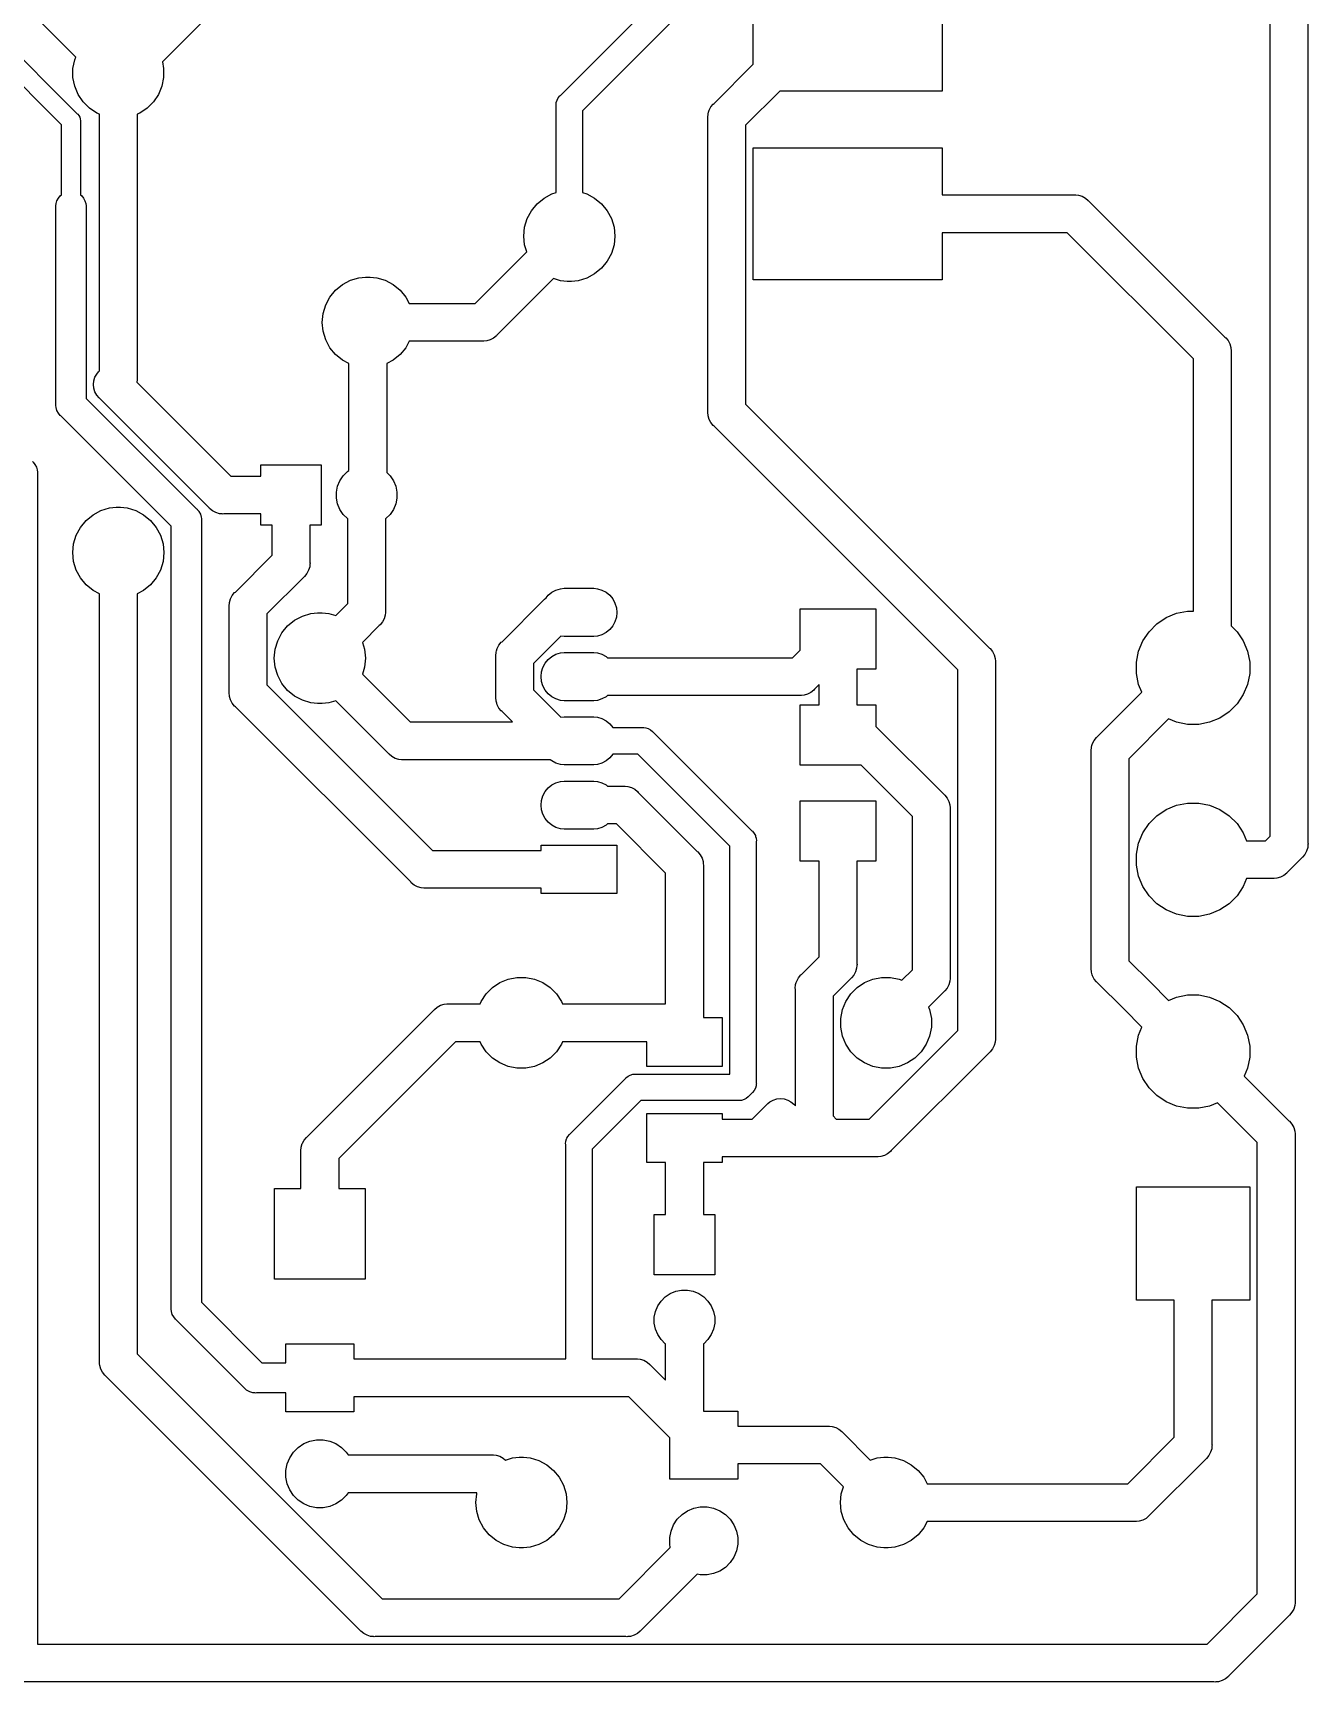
# Model space of a CAD drawing. Extents: x 86.3 to 169.3, y -137.1 to -48.6.
# Drawn here: x 134.65 to 168.4, y -137.08 to -93.43 of the extents above; entities that cross this region are included whole.
import ezdxf

# ---------------------------------------------------------------- set-up
doc = ezdxf.new("R2010")
doc.units = 0
doc.header["$MEASUREMENT"] = 0
doc.layers.add('BLACK', color=7, linetype='CONTINUOUS')

msp = doc.modelspace()

# ---------------------------------------------------------------- linework, layer by layer
at = {"layer": 'BLACK', "linetype": 'CONTINUOUS'}
for p, q in [((143.846, -88.4229), (138.072, -94.1974)), ((168.394, -89.2314), (168.394, -114.873)), ((167.394, -114.69), (167.394, -89.8596)), ((148.609, -95.0843), (153.04, -90.6527)), ((131.842, -91.5923), (135.82, -95.5704)), ((153.445, -91.238), (149.194, -95.489)), ((153.71, -94.2609), (153.71, -91.468)), ((158.71, -91.468), (158.71, -94.968)), ((135.402, -95.8594), (131.424, -91.8814)), ((135.37, -93.6589), (134.67, -92.9589)), ((135.78, -94.0696), (135.37, -93.6589)), ((135.37, -93.6589), (135.37, -93.6589)), ((135.706, -94.3698), (135.752, -94.138)), ((135.752, -94.138), (135.78, -94.0696)), ((138.072, -94.1974), (138.106, -94.3698)), ((152.674, -95.2971), (153.71, -94.2609)), ((135.706, -94.6062), (135.706, -94.3698)), ((135.752, -94.838), (135.706, -94.6062)), ((138.106, -94.6062), (138.06, -94.838)), ((138.106, -94.3698), (138.106, -94.6062)), ((135.843, -95.0564), (135.752, -94.838)), ((135.974, -95.253), (135.843, -95.0564)), ((137.969, -95.0564), (137.838, -95.253)), ((138.06, -94.838), (137.969, -95.0564)), ((148.519, -95.2094), (148.552, -95.1486)), ((148.552, -95.1486), (148.595, -95.0953)), ((148.595, -95.0953), (148.609, -95.0843)), ((154.417, -94.968), (153.51, -95.8751)), ((158.71, -94.968), (154.417, -94.968)), ((135.82, -95.5704), (135.83, -95.5783)), ((135.83, -95.5783), (135.861, -95.6163)), ((136.141, -95.4201), (135.974, -95.253)), ((136.338, -95.5514), (136.141, -95.4201)), ((136.406, -95.5798), (136.338, -95.5514)), ((136.406, -102.375), (136.406, -95.5798)), ((137.474, -95.5514), (137.406, -95.5798)), ((137.406, -95.5798), (137.406, -102.559)), ((137.671, -95.4201), (137.474, -95.5514)), ((137.838, -95.253), (137.671, -95.4201)), ((148.492, -95.344), (148.499, -95.2754)), ((148.494, -95.3612), (148.492, -95.344)), ((148.494, -97.0917), (148.494, -95.3612)), ((148.499, -95.2742), (148.519, -95.2094)), ((148.499, -95.2754), (148.499, -95.2742)), ((149.194, -95.489), (149.194, -97.6582)), ((152.508, -95.668), (152.517, -95.57)), ((152.517, -95.57), (152.53, -95.5284)), ((152.53, -95.5284), (152.546, -95.4757)), ((152.546, -95.4757), (152.592, -95.3889)), ((152.592, -95.3889), (152.655, -95.3127)), ((152.655, -95.3127), (152.674, -95.2971)), ((135.402, -97.7157), (135.402, -95.8594)), ((135.861, -95.6163), (135.884, -95.6598)), ((135.884, -95.6598), (135.898, -95.7069)), ((135.898, -95.7069), (135.903, -95.7559)), ((135.903, -95.7559), (135.902, -95.7682)), ((135.902, -95.7682), (135.902, -97.7157)), ((152.51, -95.6926), (152.508, -95.668)), ((152.51, -103.443), (152.51, -95.6926)), ((153.51, -95.8751), (153.51, -103.261)), ((153.71, -99.968), (153.71, -96.468)), ((153.71, -96.468), (158.71, -96.468)), ((158.71, -96.468), (158.71, -97.718)), ((148.494, -97.0918), (148.494, -97.0917)), ((148.494, -97.6582), (148.494, -97.0918)), ((135.318, -97.8047), (135.368, -97.7438)), ((135.368, -97.7438), (135.402, -97.7157)), ((135.902, -97.7157), (135.936, -97.7438)), ((135.936, -97.7438), (135.986, -97.8047)), ((148.174, -97.8034), (148.383, -97.692)), ((148.383, -97.692), (148.494, -97.6582)), ((149.194, -97.6582), (149.305, -97.692)), ((149.305, -97.692), (149.514, -97.8034)), ((158.71, -97.718), (162.201, -97.718)), ((162.201, -97.718), (162.226, -97.7156)), ((162.226, -97.7156), (162.251, -97.718)), ((162.251, -97.718), (162.324, -97.7252)), ((162.324, -97.7252), (162.418, -97.7538)), ((162.418, -97.7538), (162.505, -97.8003)), ((135.252, -98.0084), (135.258, -97.9496)), ((135.252, -103.25), (135.252, -98.0084)), ((135.258, -97.9496), (135.281, -97.8742)), ((135.281, -97.8742), (135.318, -97.8047)), ((135.986, -97.8047), (136.023, -97.8742)), ((136.023, -97.8742), (136.046, -97.9496)), ((136.046, -97.9496), (136.052, -98.0084)), ((136.052, -98.0084), (136.052, -103.104)), ((147.73, -98.3446), (147.841, -98.1361)), ((147.841, -98.1361), (147.991, -97.9534)), ((147.991, -97.9534), (148.174, -97.8034)), ((149.514, -97.8034), (149.697, -97.9534)), ((149.697, -97.9534), (149.847, -98.1361)), ((149.847, -98.1361), (149.958, -98.3446)), ((162.505, -97.8003), (162.581, -97.8627)), ((162.581, -97.8627), (162.597, -97.8818)), ((162.597, -97.8818), (166.198, -101.483)), ((147.638, -98.806), (147.661, -98.5708)), ((147.661, -98.5708), (147.73, -98.3446)), ((149.958, -98.3446), (150.027, -98.5708)), ((150.027, -98.5708), (150.05, -98.806)), ((147.661, -99.0412), (147.638, -98.806)), ((147.717, -99.2256), (147.661, -99.0412)), ((150.027, -99.0412), (149.958, -99.2674)), ((150.05, -98.806), (150.027, -99.0412)), ((162.019, -98.718), (158.71, -98.718)), ((158.71, -98.718), (158.71, -99.968)), ((165.362, -102.061), (162.019, -98.718)), ((146.351, -100.592), (147.717, -99.2256)), ((149.847, -99.4759), (149.697, -99.6586)), ((149.958, -99.2674), (149.847, -99.4759)), ((143.049, -99.978), (143.275, -99.9094)), ((143.275, -99.9094), (143.451, -99.892)), ((143.451, -99.892), (143.569, -99.892)), ((143.569, -99.892), (143.745, -99.9094)), ((143.745, -99.9094), (143.971, -99.978)), ((148.424, -99.9327), (146.929, -101.428)), ((148.609, -99.9886), (148.424, -99.9327)), ((149.305, -99.92), (149.079, -99.9886)), ((149.514, -99.8086), (149.305, -99.92)), ((149.697, -99.6586), (149.514, -99.8086)), ((142.507, -100.422), (142.657, -100.239)), ((142.657, -100.239), (142.84, -100.089)), ((142.84, -100.089), (143.049, -99.978)), ((143.971, -99.978), (144.18, -100.089)), ((144.18, -100.089), (144.363, -100.239)), ((144.363, -100.239), (144.513, -100.422)), ((148.785, -100.006), (148.609, -99.9886)), ((148.903, -100.006), (148.785, -100.006)), ((149.079, -99.9886), (148.903, -100.006)), ((158.71, -99.968), (153.71, -99.968)), ((142.327, -100.857), (142.396, -100.631)), ((142.396, -100.631), (142.507, -100.422)), ((144.513, -100.422), (144.603, -100.592)), ((144.603, -100.592), (146.351, -100.592)), ((142.304, -101.092), (142.327, -100.857)), ((142.327, -101.327), (142.304, -101.092)), ((142.396, -101.553), (142.327, -101.327)), ((142.507, -101.762), (142.396, -101.553)), ((144.603, -101.592), (144.513, -101.762)), ((146.533, -101.592), (144.603, -101.592)), ((146.558, -101.594), (146.533, -101.592)), ((146.583, -101.592), (146.558, -101.594)), ((146.656, -101.585), (146.583, -101.592)), ((146.75, -101.556), (146.656, -101.585)), ((146.837, -101.51), (146.75, -101.556)), ((146.913, -101.447), (146.837, -101.51)), ((146.929, -101.428), (146.913, -101.447)), ((166.198, -101.483), (166.217, -101.499)), ((166.217, -101.499), (166.28, -101.575)), ((166.28, -101.575), (166.326, -101.662)), ((166.326, -101.662), (166.354, -101.753)), ((142.657, -101.945), (142.507, -101.762)), ((142.84, -102.095), (142.657, -101.945)), ((143.01, -102.185), (142.84, -102.095)), ((144.18, -102.095), (144.01, -102.185)), ((144.363, -101.945), (144.18, -102.095)), ((144.513, -101.762), (144.363, -101.945)), ((165.362, -108.736), (165.362, -102.061)), ((166.354, -101.753), (166.355, -101.756)), ((166.355, -101.756), (166.364, -101.854)), ((166.364, -101.854), (166.362, -101.879)), ((166.362, -101.879), (166.362, -109.123)), ((136.259, -102.64), (136.288, -102.546)), ((136.288, -102.546), (136.334, -102.459)), ((136.334, -102.459), (136.381, -102.402)), ((136.381, -102.402), (136.397, -102.383)), ((136.397, -102.383), (136.406, -102.375)), ((137.406, -102.559), (137.408, -102.584)), ((143.01, -105.015), (143.01, -102.185)), ((144.01, -102.185), (144.01, -105.065)), ((136.25, -102.738), (136.259, -102.64)), ((136.259, -102.836), (136.25, -102.738)), ((136.288, -102.93), (136.259, -102.836)), ((136.334, -103.017), (136.288, -102.93)), ((136.397, -103.093), (136.334, -103.017)), ((137.406, -102.609), (137.399, -102.678)), ((137.399, -102.678), (139.885, -105.164)), ((137.408, -102.584), (137.406, -102.609)), ((137.406, -102.609), (137.406, -102.609)), ((135.25, -103.27), (135.252, -103.25)), ((135.252, -103.29), (135.25, -103.27)), ((135.258, -103.348), (135.252, -103.29)), ((135.281, -103.424), (135.258, -103.348)), ((135.318, -103.493), (135.281, -103.424)), ((136.052, -103.104), (138.975, -106.027)), ((136.416, -103.109), (136.397, -103.093)), ((139.307, -106), (136.416, -103.109)), ((152.508, -103.468), (152.51, -103.443)), ((153.51, -103.261), (159.962, -109.713)), ((135.368, -103.554), (135.318, -103.493)), ((135.383, -103.567), (135.368, -103.554)), ((138.306, -106.49), (135.383, -103.567)), ((152.517, -103.566), (152.508, -103.468)), ((152.546, -103.66), (152.517, -103.566)), ((152.592, -103.747), (152.546, -103.66)), ((152.655, -103.823), (152.592, -103.747)), ((152.674, -103.839), (152.655, -103.823)), ((159.126, -110.291), (152.674, -103.839)), ((134.635, -104.778), (134.65, -104.791)), ((134.65, -104.791), (134.7, -104.852)), ((134.7, -104.852), (134.737, -104.921)), ((134.737, -104.921), (134.76, -104.997)), ((134.76, -104.997), (134.766, -105.055)), ((134.766, -105.055), (134.766, -105.055)), ((134.766, -105.055), (134.768, -105.075)), ((134.768, -105.075), (134.766, -105.095)), ((134.766, -105.095), (134.766, -136.082)), ((139.885, -105.164), (140.678, -105.164)), ((140.678, -105.164), (140.678, -104.864)), ((140.678, -104.864), (142.278, -104.864)), ((142.278, -104.864), (142.278, -106.464)), ((142.769, -105.285), (142.857, -105.154)), ((142.857, -105.154), (142.968, -105.043)), ((142.968, -105.043), (143.01, -105.015)), ((144.01, -105.065), (144.099, -105.154)), ((144.099, -105.154), (144.187, -105.285)), ((142.678, -105.585), (142.709, -105.431)), ((142.678, -105.743), (142.678, -105.585)), ((142.709, -105.431), (142.769, -105.285)), ((144.187, -105.285), (144.247, -105.431)), ((144.247, -105.431), (144.278, -105.585)), ((144.278, -105.585), (144.278, -105.743)), ((136.236, -106.185), (136.445, -106.074)), ((136.445, -106.074), (136.671, -106.005)), ((136.671, -106.005), (136.847, -105.988)), ((136.847, -105.988), (136.965, -105.988)), ((136.965, -105.988), (137.141, -106.005)), ((137.141, -106.005), (137.367, -106.074)), ((137.367, -106.074), (137.576, -106.185)), ((138.975, -106.027), (138.99, -106.04)), ((138.99, -106.04), (139.003, -106.055)), ((139.003, -106.055), (139.003, -106.055)), ((139.003, -106.055), (139.034, -106.094)), ((139.323, -106.019), (139.307, -106)), ((139.399, -106.082), (139.323, -106.019)), ((142.709, -105.897), (142.678, -105.743)), ((142.769, -106.043), (142.709, -105.897)), ((142.857, -106.174), (142.769, -106.043)), ((144.187, -106.043), (144.099, -106.174)), ((144.247, -105.897), (144.187, -106.043)), ((144.278, -105.743), (144.247, -105.897)), ((135.903, -106.518), (136.053, -106.335)), ((136.053, -106.335), (136.236, -106.185)), ((137.576, -106.185), (137.759, -106.335)), ((137.759, -106.335), (137.909, -106.518)), ((138.306, -127.178), (138.306, -106.49)), ((139.034, -106.094), (139.04, -106.101)), ((139.04, -106.101), (139.077, -106.17)), ((139.077, -106.17), (139.1, -106.246)), ((139.1, -106.246), (139.104, -106.285)), ((139.104, -106.285), (139.108, -106.324)), ((139.108, -106.324), (139.106, -106.344)), ((139.106, -106.344), (139.106, -127.032)), ((139.486, -106.128), (139.399, -106.082)), ((139.58, -106.157), (139.486, -106.128)), ((139.653, -106.164), (139.58, -106.157)), ((139.678, -106.166), (139.653, -106.164)), ((139.653, -106.164), (139.653, -106.164)), ((139.703, -106.164), (139.678, -106.166)), ((140.678, -106.164), (139.703, -106.164)), ((140.678, -106.464), (140.678, -106.164)), ((140.978, -106.464), (140.678, -106.464)), ((140.978, -107.257), (140.978, -106.464)), ((142.278, -106.464), (141.978, -106.464)), ((141.978, -106.464), (141.978, -107.439)), ((142.968, -106.285), (142.857, -106.174)), ((142.978, -106.292), (142.968, -106.285)), ((142.978, -108.537), (142.978, -106.292)), ((143.988, -106.285), (143.978, -106.292)), ((143.978, -106.292), (143.978, -108.719)), ((144.099, -106.174), (143.988, -106.285)), ((135.723, -106.953), (135.792, -106.727)), ((135.792, -106.727), (135.903, -106.518)), ((137.909, -106.518), (138.02, -106.727)), ((138.02, -106.727), (138.089, -106.953)), ((135.7, -107.188), (135.723, -106.953)), ((135.723, -107.423), (135.7, -107.188)), ((138.089, -106.953), (138.112, -107.188)), ((138.112, -107.188), (138.089, -107.423)), ((140.004, -108.231), (140.978, -107.257)), ((135.792, -107.649), (135.723, -107.423)), ((135.903, -107.858), (135.792, -107.649)), ((138.02, -107.649), (137.909, -107.858)), ((138.089, -107.423), (138.02, -107.649)), ((141.833, -107.819), (141.814, -107.835)), ((141.896, -107.743), (141.833, -107.819)), ((141.942, -107.656), (141.896, -107.743)), ((141.971, -107.562), (141.942, -107.656)), ((141.978, -107.489), (141.971, -107.562)), ((141.978, -107.439), (141.98, -107.464)), ((141.98, -107.464), (141.978, -107.489)), ((141.978, -107.489), (141.978, -107.489)), ((136.053, -108.041), (135.903, -107.858)), ((136.236, -108.191), (136.053, -108.041)), ((136.406, -108.281), (136.236, -108.191)), ((137.576, -108.191), (137.406, -108.281)), ((137.759, -108.041), (137.576, -108.191)), ((137.909, -107.858), (137.759, -108.041)), ((139.922, -108.323), (139.985, -108.247)), ((139.985, -108.247), (140.004, -108.231)), ((141.814, -107.835), (140.84, -108.809)), ((148.283, -108.317), (148.38, -108.237)), ((148.38, -108.237), (148.49, -108.178)), ((148.49, -108.178), (148.611, -108.142)), ((148.611, -108.142), (148.704, -108.132)), ((148.704, -108.132), (149.492, -108.132)), ((149.492, -108.132), (149.585, -108.142)), ((149.585, -108.142), (149.706, -108.178)), ((149.706, -108.178), (149.816, -108.237)), ((149.816, -108.237), (149.913, -108.317)), ((136.406, -108.91), (136.406, -108.281)), ((137.406, -108.281), (137.406, -128.399)), ((139.838, -108.602), (139.847, -108.504)), ((139.84, -108.627), (139.838, -108.602)), ((139.84, -110.869), (139.84, -108.627)), ((139.847, -108.504), (139.876, -108.41)), ((139.876, -108.41), (139.905, -108.356)), ((139.905, -108.356), (139.922, -108.323)), ((142.66, -108.855), (142.978, -108.537)), ((147.062, -109.545), (148.173, -108.434)), ((148.173, -108.434), (148.189, -108.415)), ((148.189, -108.415), (148.231, -108.38)), ((148.231, -108.38), (148.283, -108.317)), ((149.913, -108.317), (149.993, -108.414)), ((149.993, -108.414), (150.052, -108.525)), ((150.052, -108.525), (150.089, -108.645)), ((150.089, -108.645), (150.101, -108.77)), ((154.956, -109.767), (154.956, -108.674)), ((154.956, -108.674), (156.956, -108.674)), ((156.956, -108.674), (156.956, -110.274)), ((136.406, -128.581), (136.406, -108.91)), ((136.406, -108.91), (136.406, -108.91)), ((140.84, -108.809), (140.84, -110.687)), ((141.237, -109.312), (141.387, -109.129)), ((141.387, -109.129), (141.57, -108.979)), ((141.57, -108.979), (141.779, -108.868)), ((141.779, -108.868), (142.005, -108.799)), ((142.005, -108.799), (142.181, -108.782)), ((142.181, -108.782), (142.299, -108.782)), ((142.299, -108.782), (142.475, -108.799)), ((142.475, -108.799), (142.66, -108.855)), ((143.814, -109.115), (143.367, -109.562)), ((143.833, -109.099), (143.814, -109.115)), ((143.896, -109.023), (143.833, -109.099)), ((143.94, -108.941), (143.896, -109.023)), ((143.942, -108.936), (143.94, -108.941)), ((143.971, -108.842), (143.942, -108.936)), ((143.942, -108.936), (143.942, -108.936)), ((143.978, -108.769), (143.971, -108.842)), ((143.978, -108.719), (143.98, -108.744)), ((143.98, -108.744), (143.978, -108.769)), ((143.978, -108.769), (143.978, -108.769)), ((149.993, -109.126), (149.913, -109.223)), ((150.052, -109.015), (149.993, -109.126)), ((150.089, -108.895), (150.052, -109.015)), ((150.101, -108.77), (150.089, -108.895)), ((164.189, -109.28), (164.398, -109.071)), ((164.398, -109.071), (164.643, -108.907)), ((164.643, -108.907), (164.916, -108.794)), ((164.916, -108.794), (165.206, -108.736)), ((165.206, -108.736), (165.362, -108.736)), ((166.362, -109.123), (166.519, -109.28)), ((141.057, -109.747), (141.126, -109.521)), ((141.126, -109.521), (141.237, -109.312)), ((143.367, -109.562), (143.423, -109.747)), ((146.98, -109.637), (147.043, -109.561)), ((147.043, -109.561), (147.062, -109.545)), ((148.622, -109.399), (147.898, -110.123)), ((148.704, -109.407), (148.622, -109.399)), ((149.492, -109.407), (148.704, -109.407)), ((149.585, -109.398), (149.492, -109.407)), ((149.706, -109.362), (149.585, -109.398)), ((149.816, -109.303), (149.706, -109.362)), ((149.913, -109.223), (149.816, -109.303)), ((163.912, -109.798), (164.025, -109.525)), ((164.025, -109.525), (164.189, -109.28)), ((166.519, -109.28), (166.683, -109.525)), ((166.683, -109.525), (166.796, -109.798)), ((141.034, -109.982), (141.057, -109.747)), ((141.057, -110.217), (141.034, -109.982)), ((143.423, -109.747), (143.446, -109.982)), ((143.446, -109.982), (143.423, -110.217)), ((146.896, -109.916), (146.905, -109.818)), ((146.898, -109.941), (146.896, -109.916)), ((146.898, -110.999), (146.898, -109.941)), ((146.905, -109.818), (146.914, -109.789)), ((146.914, -109.789), (146.934, -109.724)), ((146.934, -109.724), (146.98, -109.637)), ((148.283, -110.017), (148.38, -109.937)), ((148.38, -109.937), (148.49, -109.878)), ((148.49, -109.878), (148.611, -109.842)), ((148.611, -109.842), (148.704, -109.832)), ((148.704, -109.832), (149.492, -109.832)), ((149.492, -109.832), (149.585, -109.842)), ((149.585, -109.842), (149.706, -109.878)), ((149.706, -109.878), (149.816, -109.937)), ((149.816, -109.937), (149.856, -109.97)), ((149.856, -109.97), (154.753, -109.97)), ((154.753, -109.97), (154.956, -109.767)), ((159.962, -109.713), (159.981, -109.729)), ((159.981, -109.729), (160.044, -109.805)), ((160.044, -109.805), (160.09, -109.892)), ((160.09, -109.892), (160.119, -109.986)), ((160.119, -109.986), (160.126, -110.059)), ((163.854, -110.088), (163.912, -109.798)), ((166.796, -109.798), (166.854, -110.088)), ((141.126, -110.443), (141.057, -110.217)), ((143.423, -110.217), (143.367, -110.402)), ((143.367, -110.402), (144.635, -111.67)), ((147.898, -110.123), (147.898, -110.817)), ((148.095, -110.47), (148.107, -110.345)), ((148.107, -110.345), (148.144, -110.225)), ((148.144, -110.225), (148.203, -110.114)), ((148.203, -110.114), (148.283, -110.017)), ((156.956, -110.274), (156.456, -110.274)), ((156.456, -110.274), (156.456, -111.214)), ((159.126, -119.839), (159.126, -110.291)), ((160.126, -110.059), (160.128, -110.084)), ((160.128, -110.084), (160.126, -110.109)), ((160.126, -110.109), (160.126, -120.021)), ((163.854, -110.384), (163.854, -110.088)), ((163.912, -110.674), (163.854, -110.384)), ((166.854, -110.384), (166.796, -110.674)), ((166.854, -110.088), (166.854, -110.384)), ((139.838, -110.894), (139.84, -110.869)), ((140.84, -110.687), (145.223, -115.07)), ((141.237, -110.652), (141.126, -110.443)), ((141.387, -110.835), (141.237, -110.652)), ((141.57, -110.985), (141.387, -110.835)), ((147.898, -110.817), (148.622, -111.541)), ((148.107, -110.595), (148.095, -110.47)), ((148.144, -110.715), (148.107, -110.595)), ((148.203, -110.826), (148.144, -110.715)), ((148.283, -110.923), (148.203, -110.826)), ((155.315, -110.825), (155.239, -110.888)), ((155.331, -110.806), (155.315, -110.825)), ((155.456, -110.681), (155.331, -110.806)), ((155.456, -111.214), (155.456, -110.681)), ((163.999, -110.884), (163.912, -110.674)), ((166.796, -110.674), (166.683, -110.947)), ((139.847, -110.992), (139.838, -110.894)), ((139.849, -110.998), (139.847, -110.992)), ((139.876, -111.086), (139.849, -110.998)), ((139.922, -111.173), (139.876, -111.086)), ((139.985, -111.249), (139.922, -111.173)), ((140.004, -111.265), (139.985, -111.249)), ((144.645, -115.906), (140.004, -111.265)), ((141.779, -111.096), (141.57, -110.985)), ((142.005, -111.165), (141.779, -111.096)), ((142.181, -111.182), (142.005, -111.165)), ((142.299, -111.182), (142.181, -111.182)), ((142.475, -111.165), (142.299, -111.182)), ((142.66, -111.109), (142.475, -111.165)), ((144.057, -112.506), (142.66, -111.109)), ((146.896, -111.024), (146.898, -110.999)), ((146.905, -111.122), (146.896, -111.024)), ((146.921, -111.173), (146.905, -111.122)), ((146.934, -111.216), (146.921, -111.173)), ((146.98, -111.303), (146.934, -111.216)), ((147.043, -111.379), (146.98, -111.303)), ((148.38, -111.003), (148.283, -110.923)), ((148.49, -111.062), (148.38, -111.003)), ((148.611, -111.098), (148.49, -111.062)), ((148.704, -111.108), (148.611, -111.098)), ((149.492, -111.108), (148.704, -111.108)), ((149.585, -111.098), (149.492, -111.108)), ((149.706, -111.062), (149.585, -111.098)), ((149.816, -111.003), (149.706, -111.062)), ((149.856, -110.97), (149.816, -111.003)), ((154.935, -110.97), (149.856, -110.97)), ((154.96, -110.972), (154.935, -110.97)), ((154.956, -112.814), (154.956, -111.214)), ((154.956, -111.214), (155.456, -111.214)), ((154.985, -110.97), (154.96, -110.972)), ((155.058, -110.963), (154.985, -110.97)), ((155.152, -110.934), (155.058, -110.963)), ((155.239, -110.888), (155.152, -110.934)), ((156.456, -111.214), (156.956, -111.214)), ((156.956, -111.214), (156.956, -111.787)), ((162.818, -112.065), (163.999, -110.884)), ((166.519, -111.192), (166.31, -111.401)), ((166.683, -110.947), (166.519, -111.192)), ((144.635, -111.67), (147.337, -111.67)), ((147.062, -111.395), (147.043, -111.379)), ((147.337, -111.67), (147.062, -111.395)), ((148.622, -111.541), (148.704, -111.532)), ((148.704, -111.532), (149.492, -111.532)), ((149.492, -111.532), (149.585, -111.542)), ((149.585, -111.542), (149.706, -111.578)), ((149.706, -111.578), (149.816, -111.637)), ((149.816, -111.637), (149.913, -111.717)), ((149.913, -111.717), (149.993, -111.814)), ((164.706, -111.591), (163.654, -112.643)), ((164.916, -111.678), (164.706, -111.591)), ((165.206, -111.736), (164.916, -111.678)), ((165.502, -111.736), (165.206, -111.736)), ((165.792, -111.678), (165.502, -111.736)), ((166.065, -111.565), (165.792, -111.678)), ((166.31, -111.401), (166.065, -111.565)), ((149.993, -111.814), (149.996, -111.82)), ((149.996, -111.82), (150.781, -111.82)), ((150.781, -111.82), (150.798, -111.818)), ((150.798, -111.818), (150.815, -111.82)), ((150.815, -111.82), (150.815, -111.82)), ((150.815, -111.82), (150.867, -111.825)), ((150.867, -111.825), (150.933, -111.845)), ((150.933, -111.845), (150.993, -111.878)), ((150.993, -111.878), (151.047, -111.921)), ((151.047, -111.921), (151.058, -111.935)), ((151.058, -111.935), (153.677, -114.554)), ((156.956, -111.787), (158.762, -113.593)), ((162.69, -112.244), (162.736, -112.157)), ((162.736, -112.157), (162.799, -112.081)), ((162.799, -112.081), (162.818, -112.065)), ((144.073, -112.525), (144.057, -112.506)), ((144.149, -112.588), (144.073, -112.525)), ((144.236, -112.634), (144.149, -112.588)), ((149.913, -112.623), (149.816, -112.703)), ((149.993, -112.526), (149.913, -112.623)), ((149.996, -112.52), (149.993, -112.526)), ((150.653, -112.52), (149.996, -112.52)), ((153.092, -114.959), (150.653, -112.52)), ((162.652, -112.436), (162.661, -112.338)), ((162.654, -112.461), (162.652, -112.436)), ((162.654, -118.171), (162.654, -112.461)), ((162.661, -112.338), (162.675, -112.293)), ((162.675, -112.293), (162.69, -112.244)), ((144.33, -112.663), (144.236, -112.634)), ((144.403, -112.67), (144.33, -112.663)), ((144.428, -112.672), (144.403, -112.67)), ((144.403, -112.67), (144.403, -112.67)), ((144.453, -112.67), (144.428, -112.672)), ((148.34, -112.67), (144.453, -112.67)), ((148.38, -112.703), (148.34, -112.67)), ((148.49, -112.762), (148.38, -112.703)), ((148.611, -112.798), (148.49, -112.762)), ((148.704, -112.807), (148.611, -112.798)), ((149.492, -112.807), (148.704, -112.807)), ((149.585, -112.798), (149.492, -112.807)), ((149.706, -112.762), (149.585, -112.798)), ((149.816, -112.703), (149.706, -112.762)), ((156.569, -112.814), (154.956, -112.814)), ((157.926, -114.171), (156.569, -112.814)), ((163.654, -112.643), (163.654, -117.989)), ((148.203, -113.514), (148.283, -113.417)), ((148.283, -113.417), (148.38, -113.337)), ((148.38, -113.337), (148.49, -113.278)), ((148.49, -113.278), (148.611, -113.242)), ((148.611, -113.242), (148.704, -113.233)), ((148.704, -113.233), (149.492, -113.233)), ((149.492, -113.233), (149.585, -113.242)), ((149.585, -113.242), (149.706, -113.278)), ((149.706, -113.278), (149.816, -113.337)), ((149.816, -113.337), (149.856, -113.37)), ((149.856, -113.37), (150.271, -113.37)), ((150.271, -113.37), (150.296, -113.368)), ((150.296, -113.368), (150.32, -113.37)), ((150.32, -113.37), (150.394, -113.377)), ((150.394, -113.377), (150.488, -113.406)), ((150.488, -113.406), (150.575, -113.452)), ((150.575, -113.452), (150.651, -113.515)), ((148.095, -113.87), (148.107, -113.745)), ((148.107, -113.995), (148.095, -113.87)), ((148.107, -113.745), (148.144, -113.625)), ((148.144, -113.625), (148.203, -113.514)), ((150.651, -113.515), (150.666, -113.534)), ((150.666, -113.534), (152.228, -115.096)), ((154.956, -115.354), (154.956, -113.754)), ((154.956, -113.754), (156.956, -113.754)), ((156.956, -113.754), (156.956, -115.354)), ((158.762, -113.593), (158.781, -113.609)), ((158.781, -113.609), (158.844, -113.685)), ((158.844, -113.685), (158.89, -113.772)), ((158.89, -113.772), (158.919, -113.866)), ((158.919, -113.866), (158.926, -113.939)), ((164.643, -113.987), (164.916, -113.874)), ((164.916, -113.874), (165.206, -113.816)), ((165.206, -113.816), (165.502, -113.816)), ((165.502, -113.816), (165.792, -113.874)), ((165.792, -113.874), (166.065, -113.987)), ((148.144, -114.115), (148.107, -113.995)), ((148.203, -114.226), (148.144, -114.115)), ((148.283, -114.323), (148.203, -114.226)), ((148.38, -114.403), (148.283, -114.323)), ((157.926, -118.227), (157.926, -114.171)), ((158.926, -113.939), (158.928, -113.964)), ((158.928, -113.964), (158.926, -113.989)), ((158.926, -113.989), (158.926, -118.409)), ((164.025, -114.605), (164.189, -114.36)), ((164.189, -114.36), (164.398, -114.151)), ((164.398, -114.151), (164.643, -113.987)), ((166.065, -113.987), (166.31, -114.151)), ((166.31, -114.151), (166.519, -114.36)), ((166.519, -114.36), (166.683, -114.605)), ((148.49, -114.462), (148.38, -114.403)), ((148.611, -114.498), (148.49, -114.462)), ((148.704, -114.507), (148.611, -114.498)), ((149.492, -114.507), (148.704, -114.507)), ((149.585, -114.498), (149.492, -114.507)), ((149.706, -114.462), (149.585, -114.498)), ((149.816, -114.403), (149.706, -114.462)), ((149.856, -114.37), (149.816, -114.403)), ((150.088, -114.37), (149.856, -114.37)), ((151.392, -115.674), (150.088, -114.37)), ((153.677, -114.554), (153.691, -114.565)), ((153.691, -114.565), (153.734, -114.619)), ((153.734, -114.619), (153.767, -114.679)), ((153.767, -114.679), (153.775, -114.705)), ((153.775, -114.705), (153.787, -114.745)), ((153.787, -114.745), (153.794, -114.814)), ((163.912, -114.878), (164.025, -114.605)), ((166.683, -114.605), (166.77, -114.816)), ((167.268, -114.816), (167.394, -114.69)), ((145.223, -115.07), (148.098, -115.07)), ((148.098, -115.07), (148.098, -114.932)), ((148.098, -114.932), (150.098, -114.932)), ((150.098, -114.932), (150.098, -116.207)), ((152.228, -115.096), (152.247, -115.111)), ((152.247, -115.111), (152.31, -115.187)), ((152.31, -115.187), (152.356, -115.274)), ((153.092, -120.992), (153.092, -114.959)), ((153.794, -114.814), (153.792, -114.831)), ((153.792, -114.831), (153.792, -121.215)), ((163.854, -115.168), (163.912, -114.878)), ((163.854, -115.464), (163.854, -115.168)), ((166.77, -114.816), (167.268, -114.816)), ((168.312, -115.176), (168.249, -115.253)), ((168.358, -115.09), (168.312, -115.176)), ((168.387, -114.995), (168.358, -115.09)), ((168.394, -114.922), (168.387, -114.995)), ((168.394, -114.873), (168.396, -114.897)), ((168.396, -114.897), (168.394, -114.922)), ((168.394, -114.922), (168.394, -114.922)), ((151.392, -118.317), (151.392, -115.674)), ((152.356, -115.274), (152.385, -115.368)), ((152.385, -115.368), (152.389, -115.414)), ((152.389, -115.414), (152.394, -115.466)), ((152.394, -115.466), (152.392, -115.491)), ((152.392, -115.491), (152.392, -119.492)), ((155.456, -115.354), (154.956, -115.354)), ((155.456, -117.885), (155.456, -115.354)), ((156.956, -115.354), (156.456, -115.354)), ((156.456, -115.354), (156.456, -118.067)), ((163.912, -115.754), (163.854, -115.464)), ((167.831, -115.671), (167.754, -115.734)), ((167.846, -115.652), (167.831, -115.671)), ((168.23, -115.268), (167.846, -115.652)), ((168.249, -115.253), (168.23, -115.268)), ((144.661, -115.925), (144.645, -115.906)), ((144.737, -115.988), (144.661, -115.925)), ((144.824, -116.034), (144.737, -115.988)), ((144.918, -116.063), (144.824, -116.034)), ((144.991, -116.07), (144.918, -116.063)), ((145.016, -116.072), (144.991, -116.07)), ((144.991, -116.07), (144.991, -116.07)), ((145.041, -116.07), (145.016, -116.072)), ((148.098, -116.07), (145.041, -116.07)), ((148.098, -116.207), (148.098, -116.07)), ((164.025, -116.027), (163.912, -115.754)), ((164.189, -116.272), (164.025, -116.027)), ((166.683, -116.027), (166.519, -116.272)), ((166.77, -115.816), (166.683, -116.027)), ((167.451, -115.816), (166.77, -115.816)), ((167.475, -115.818), (167.451, -115.816)), ((167.5, -115.816), (167.475, -115.818)), ((167.573, -115.809), (167.5, -115.816)), ((167.668, -115.78), (167.573, -115.809)), ((167.754, -115.734), (167.668, -115.78)), ((150.098, -116.207), (148.098, -116.207)), ((164.398, -116.481), (164.189, -116.272)), ((164.643, -116.645), (164.398, -116.481)), ((166.31, -116.481), (166.065, -116.645)), ((166.519, -116.272), (166.31, -116.481)), ((164.916, -116.758), (164.643, -116.645)), ((165.206, -116.816), (164.916, -116.758)), ((165.502, -116.816), (165.206, -116.816)), ((165.792, -116.758), (165.502, -116.816)), ((166.065, -116.645), (165.792, -116.758)), ((154.99, -118.351), (155.456, -117.885)), ((156.42, -118.284), (156.374, -118.371)), ((156.449, -118.19), (156.42, -118.284)), ((156.456, -118.117), (156.449, -118.19)), ((156.456, -118.067), (156.458, -118.092)), ((156.458, -118.092), (156.456, -118.117)), ((157.644, -118.508), (157.926, -118.227)), ((162.652, -118.196), (162.654, -118.171)), ((162.661, -118.294), (162.652, -118.196)), ((162.683, -118.367), (162.661, -118.294)), ((163.654, -117.989), (164.225, -118.56)), ((146.642, -118.869), (146.809, -118.702)), ((146.809, -118.702), (147.006, -118.571)), ((147.006, -118.571), (147.224, -118.48)), ((147.224, -118.48), (147.456, -118.434)), ((147.456, -118.434), (147.692, -118.434)), ((147.692, -118.434), (147.924, -118.48)), ((147.924, -118.48), (148.142, -118.571)), ((148.142, -118.571), (148.339, -118.702)), ((148.339, -118.702), (148.506, -118.869)), ((151.392, -119.132), (151.392, -118.317)), ((151.392, -118.317), (151.392, -118.317)), ((154.824, -118.722), (154.833, -118.624)), ((154.826, -118.747), (154.824, -118.722)), ((154.833, -118.624), (154.849, -118.571)), ((154.849, -118.571), (154.862, -118.53)), ((154.862, -118.53), (154.908, -118.443)), ((154.908, -118.443), (154.971, -118.367)), ((154.971, -118.367), (154.99, -118.351)), ((156.292, -118.463), (155.826, -118.929)), ((156.311, -118.447), (156.292, -118.463)), ((156.294, -118.869), (156.461, -118.702)), ((156.374, -118.371), (156.311, -118.447)), ((156.461, -118.702), (156.658, -118.571)), ((156.658, -118.571), (156.876, -118.48)), ((156.876, -118.48), (157.108, -118.434)), ((157.108, -118.434), (157.344, -118.434)), ((157.344, -118.434), (157.576, -118.48)), ((157.576, -118.48), (157.644, -118.508)), ((158.844, -118.713), (158.781, -118.789)), ((158.89, -118.626), (158.844, -118.713)), ((158.919, -118.532), (158.89, -118.626)), ((158.926, -118.459), (158.919, -118.532)), ((158.926, -118.409), (158.928, -118.434)), ((158.928, -118.434), (158.926, -118.459)), ((162.69, -118.388), (162.683, -118.367)), ((162.736, -118.475), (162.69, -118.388)), ((162.799, -118.551), (162.736, -118.475)), ((162.818, -118.567), (162.799, -118.551)), ((163.518, -119.267), (162.818, -118.567)), ((164.225, -118.56), (164.225, -118.56)), ((164.225, -118.56), (164.706, -119.041)), ((145.349, -119.216), (145.436, -119.17)), ((145.436, -119.17), (145.53, -119.141)), ((145.53, -119.141), (145.603, -119.134)), ((145.603, -119.134), (145.628, -119.132)), ((145.628, -119.132), (145.653, -119.134)), ((145.653, -119.134), (146.482, -119.134)), ((146.482, -119.134), (146.511, -119.066)), ((146.511, -119.066), (146.642, -118.869)), ((148.506, -118.869), (148.637, -119.066)), ((148.637, -119.066), (148.666, -119.134)), ((148.666, -119.134), (151.359, -119.134)), ((151.359, -119.134), (151.384, -119.132)), ((151.384, -119.132), (151.392, -119.132)), ((154.826, -121.834), (154.826, -118.747)), ((155.826, -118.929), (155.826, -122.099)), ((156.072, -119.284), (156.163, -119.066)), ((156.163, -119.066), (156.294, -118.869)), ((158.762, -118.805), (158.352, -119.216)), ((158.781, -118.789), (158.762, -118.805)), ((164.706, -119.041), (164.916, -118.954)), ((164.916, -118.954), (165.206, -118.896)), ((165.206, -118.896), (165.502, -118.896)), ((165.502, -118.896), (165.792, -118.954)), ((165.792, -118.954), (166.065, -119.067)), ((166.065, -119.067), (166.31, -119.231)), ((141.904, -122.651), (145.257, -119.298)), ((145.257, -119.298), (145.273, -119.279)), ((145.273, -119.279), (145.349, -119.216)), ((152.392, -119.492), (152.892, -119.492)), ((152.892, -119.492), (152.892, -120.792)), ((156.026, -119.516), (156.072, -119.284)), ((156.026, -119.752), (156.026, -119.516)), ((158.352, -119.216), (158.38, -119.284)), ((158.38, -119.284), (158.426, -119.516)), ((158.426, -119.516), (158.426, -119.752)), ((163.999, -119.748), (163.518, -119.267)), ((163.518, -119.267), (163.518, -119.267)), ((166.31, -119.231), (166.519, -119.44)), ((166.519, -119.44), (166.683, -119.685)), ((156.072, -119.984), (156.026, -119.752)), ((156.163, -120.202), (156.072, -119.984)), ((156.783, -122.182), (159.126, -119.839)), ((158.38, -119.984), (158.289, -120.202)), ((158.426, -119.752), (158.38, -119.984)), ((160.126, -120.021), (160.128, -120.046)), ((163.854, -120.248), (163.912, -119.958)), ((163.912, -119.958), (163.999, -119.748)), ((166.683, -119.685), (166.796, -119.958)), ((166.796, -119.958), (166.854, -120.248)), ((145.835, -120.134), (142.74, -123.229)), ((146.482, -120.134), (145.835, -120.134)), ((146.511, -120.202), (146.482, -120.134)), ((146.642, -120.399), (146.511, -120.202)), ((146.809, -120.566), (146.642, -120.399)), ((148.506, -120.399), (148.339, -120.566)), ((148.637, -120.202), (148.506, -120.399)), ((148.666, -120.134), (148.637, -120.202)), ((150.892, -120.134), (148.666, -120.134)), ((150.892, -120.792), (150.892, -120.134)), ((156.294, -120.399), (156.163, -120.202)), ((156.461, -120.566), (156.294, -120.399)), ((159.962, -120.417), (157.361, -123.018)), ((158.158, -120.399), (157.991, -120.566)), ((158.289, -120.202), (158.158, -120.399)), ((159.981, -120.401), (159.962, -120.417)), ((160.044, -120.325), (159.981, -120.401)), ((160.09, -120.238), (160.044, -120.325)), ((160.119, -120.144), (160.09, -120.238)), ((160.126, -120.071), (160.119, -120.144)), ((160.128, -120.046), (160.126, -120.071)), ((163.854, -120.544), (163.854, -120.248)), ((166.854, -120.248), (166.854, -120.544)), ((147.006, -120.697), (146.809, -120.566)), ((147.224, -120.788), (147.006, -120.697)), ((147.456, -120.834), (147.224, -120.788)), ((147.692, -120.834), (147.456, -120.834)), ((147.924, -120.788), (147.692, -120.834)), ((148.142, -120.697), (147.924, -120.788)), ((148.339, -120.566), (148.142, -120.697)), ((152.892, -120.792), (150.892, -120.792)), ((156.658, -120.697), (156.461, -120.566)), ((156.876, -120.788), (156.658, -120.697)), ((157.108, -120.834), (156.876, -120.788)), ((157.344, -120.834), (157.108, -120.834)), ((157.576, -120.788), (157.344, -120.834)), ((157.794, -120.697), (157.576, -120.788)), ((157.991, -120.566), (157.794, -120.697)), ((163.912, -120.834), (163.854, -120.544)), ((164.025, -121.107), (163.912, -120.834)), ((166.796, -120.834), (166.709, -121.044)), ((166.854, -120.544), (166.796, -120.834)), ((148.863, -122.576), (150.332, -121.107)), ((150.332, -121.107), (150.343, -121.093)), ((150.343, -121.093), (150.397, -121.05)), ((150.397, -121.05), (150.421, -121.037)), ((150.421, -121.037), (150.457, -121.017)), ((150.457, -121.017), (150.523, -120.997)), ((150.523, -120.997), (150.592, -120.99)), ((150.592, -120.99), (150.609, -120.992)), ((150.609, -120.992), (153.092, -120.992)), ((153.787, -121.301), (153.767, -121.367)), ((153.792, -121.249), (153.787, -121.301)), ((153.792, -121.215), (153.794, -121.232)), ((153.794, -121.232), (153.792, -121.249)), ((153.792, -121.249), (153.792, -121.249)), ((164.189, -121.352), (164.025, -121.107)), ((164.398, -121.561), (164.189, -121.352)), ((166.709, -121.044), (167.89, -122.225)), ((150.737, -121.692), (149.448, -122.981)), ((153.315, -121.692), (150.737, -121.692)), ((153.332, -121.694), (153.315, -121.692)), ((153.349, -121.692), (153.332, -121.694)), ((153.401, -121.687), (153.349, -121.692)), ((153.349, -121.692), (153.349, -121.692)), ((153.467, -121.667), (153.401, -121.687)), ((153.527, -121.634), (153.467, -121.667)), ((153.581, -121.591), (153.527, -121.634)), ((153.592, -121.577), (153.581, -121.591)), ((153.677, -121.492), (153.592, -121.577)), ((153.691, -121.481), (153.677, -121.492)), ((153.685, -122.182), (154.096, -121.771)), ((153.734, -121.427), (153.691, -121.481)), ((153.767, -121.367), (153.734, -121.427)), ((154.096, -121.771), (154.153, -121.724)), ((154.153, -121.724), (154.24, -121.678)), ((154.24, -121.678), (154.334, -121.649)), ((154.334, -121.649), (154.432, -121.64)), ((154.432, -121.64), (154.53, -121.649)), ((154.53, -121.649), (154.624, -121.678)), ((154.624, -121.678), (154.711, -121.724)), ((154.711, -121.724), (154.787, -121.787)), ((154.787, -121.787), (154.826, -121.834)), ((164.643, -121.725), (164.398, -121.561)), ((164.916, -121.838), (164.643, -121.725)), ((166.002, -121.751), (165.792, -121.838)), ((167.054, -122.803), (166.002, -121.751)), ((150.892, -123.332), (150.892, -122.032)), ((150.892, -122.032), (152.892, -122.032)), ((152.892, -122.032), (152.892, -122.182)), ((152.892, -122.182), (153.685, -122.182)), ((155.826, -122.099), (155.909, -122.182)), ((155.909, -122.182), (156.783, -122.182)), ((165.206, -121.896), (164.916, -121.838)), ((165.502, -121.896), (165.206, -121.896)), ((165.792, -121.838), (165.502, -121.896)), ((167.89, -122.225), (167.909, -122.241)), ((141.885, -122.667), (141.904, -122.651)), ((148.781, -122.686), (148.806, -122.641)), ((148.806, -122.641), (148.849, -122.587)), ((148.849, -122.587), (148.863, -122.576)), ((167.909, -122.241), (167.972, -122.317)), ((167.972, -122.317), (168.018, -122.404)), ((168.018, -122.404), (168.047, -122.498)), ((168.047, -122.498), (168.054, -122.571)), ((168.054, -122.571), (168.054, -122.571)), ((168.054, -122.571), (168.056, -122.596)), ((168.056, -122.596), (168.054, -122.621)), ((168.054, -122.621), (168.054, -134.935)), ((141.738, -123.022), (141.747, -122.924)), ((141.74, -123.047), (141.738, -123.022)), ((141.74, -124.022), (141.74, -123.047)), ((141.747, -122.924), (141.776, -122.83)), ((141.776, -122.83), (141.782, -122.819)), ((141.782, -122.819), (141.822, -122.743)), ((141.822, -122.743), (141.885, -122.667)), ((148.746, -122.836), (148.753, -122.767)), ((148.748, -122.853), (148.746, -122.836)), ((148.748, -128.532), (148.748, -122.853)), ((148.753, -122.767), (148.773, -122.701)), ((148.773, -122.701), (148.781, -122.686)), ((149.448, -122.981), (149.448, -128.532)), ((157.269, -123.1), (157.182, -123.146)), ((157.345, -123.037), (157.269, -123.1)), ((157.361, -123.018), (157.345, -123.037)), ((167.054, -134.753), (167.054, -122.803)), ((142.74, -123.229), (142.74, -124.022)), ((151.392, -123.332), (150.892, -123.332)), ((151.392, -124.708), (151.392, -123.332)), ((152.892, -123.332), (152.392, -123.332)), ((152.392, -123.332), (152.392, -124.708)), ((153.867, -123.182), (152.892, -123.182)), ((152.892, -123.182), (152.892, -123.332)), ((153.892, -123.184), (153.867, -123.182)), ((153.917, -123.182), (153.892, -123.184)), ((155.677, -123.182), (153.917, -123.182)), ((155.702, -123.184), (155.677, -123.182)), ((155.727, -123.182), (155.702, -123.184)), ((156.965, -123.182), (155.727, -123.182)), ((156.99, -123.184), (156.965, -123.182)), ((157.015, -123.182), (156.99, -123.184)), ((157.088, -123.175), (157.015, -123.182)), ((157.182, -123.146), (157.088, -123.175)), ((141.04, -126.422), (141.04, -124.022)), ((141.04, -124.022), (141.74, -124.022)), ((142.74, -124.022), (143.44, -124.022)), ((143.44, -124.022), (143.44, -126.422)), ((163.854, -126.976), (163.854, -123.976)), ((163.854, -123.976), (166.854, -123.976)), ((166.854, -123.976), (166.854, -126.976)), ((151.092, -126.308), (151.092, -124.708)), ((151.092, -124.708), (151.392, -124.708)), ((152.392, -124.708), (152.692, -124.708)), ((152.692, -124.708), (152.692, -126.308)), ((143.44, -126.422), (141.04, -126.422)), ((152.692, -126.308), (151.092, -126.308)), ((151.183, -127.129), (151.271, -126.998)), ((151.271, -126.998), (151.382, -126.887)), ((151.382, -126.887), (151.513, -126.799)), ((151.513, -126.799), (151.659, -126.739)), ((151.659, -126.739), (151.813, -126.708)), ((151.813, -126.708), (151.971, -126.708)), ((151.971, -126.708), (152.125, -126.739)), ((152.125, -126.739), (152.271, -126.799)), ((152.271, -126.799), (152.402, -126.887)), ((152.402, -126.887), (152.513, -126.998)), ((152.513, -126.998), (152.601, -127.129)), ((164.854, -126.976), (163.854, -126.976)), ((164.854, -130.603), (164.854, -126.976)), ((166.854, -126.976), (165.854, -126.976)), ((165.854, -126.976), (165.854, -130.785)), ((138.304, -127.198), (138.306, -127.178)), ((138.306, -127.218), (138.304, -127.198)), ((138.312, -127.276), (138.306, -127.218)), ((138.335, -127.352), (138.312, -127.276)), ((138.372, -127.421), (138.335, -127.352)), ((138.422, -127.482), (138.372, -127.421)), ((139.106, -127.032), (140.706, -128.632)), ((151.092, -127.429), (151.123, -127.275)), ((151.092, -127.587), (151.092, -127.429)), ((151.123, -127.275), (151.183, -127.129)), ((152.601, -127.129), (152.661, -127.275)), ((152.661, -127.275), (152.692, -127.429)), ((152.692, -127.429), (152.692, -127.587)), ((138.437, -127.495), (138.422, -127.482)), ((140.243, -129.301), (138.437, -127.495)), ((151.123, -127.741), (151.092, -127.587)), ((151.183, -127.887), (151.123, -127.741)), ((151.271, -128.018), (151.183, -127.887)), ((152.601, -127.887), (152.513, -128.018)), ((152.661, -127.741), (152.601, -127.887)), ((152.692, -127.587), (152.661, -127.741)), ((141.34, -128.632), (141.34, -128.132)), ((141.34, -128.132), (143.14, -128.132)), ((143.14, -128.132), (143.14, -128.532)), ((151.382, -128.129), (151.271, -128.018)), ((151.392, -128.136), (151.382, -128.129)), ((151.392, -129.095), (151.392, -128.136)), ((152.402, -128.129), (152.392, -128.136)), ((152.392, -128.136), (152.392, -129.91)), ((152.513, -128.018), (152.402, -128.129)), ((136.404, -128.606), (136.406, -128.581)), ((136.409, -128.661), (136.404, -128.606)), ((136.413, -128.704), (136.409, -128.661)), ((136.442, -128.798), (136.413, -128.704)), ((137.406, -128.399), (143.889, -134.882)), ((140.706, -128.632), (141.34, -128.632)), ((143.14, -128.532), (148.748, -128.532)), ((149.448, -128.532), (150.597, -128.532)), ((150.597, -128.532), (150.622, -128.53)), ((150.622, -128.53), (150.647, -128.532)), ((150.647, -128.532), (150.72, -128.539)), ((150.72, -128.539), (150.814, -128.568)), ((150.814, -128.568), (150.901, -128.614)), ((150.901, -128.614), (150.977, -128.677)), ((150.977, -128.677), (150.993, -128.696)), ((150.993, -128.696), (151.392, -129.095)), ((136.488, -128.885), (136.442, -128.798)), ((136.551, -128.961), (136.488, -128.885)), ((136.57, -128.977), (136.551, -128.961)), ((143.311, -135.718), (136.57, -128.977)), ((140.256, -129.316), (140.243, -129.301)), ((140.271, -129.329), (140.256, -129.316)), ((140.303, -129.355), (140.271, -129.329)), ((140.271, -129.329), (140.271, -129.329)), ((140.317, -129.366), (140.303, -129.355)), ((140.386, -129.403), (140.317, -129.366)), ((140.462, -129.426), (140.386, -129.403)), ((140.52, -129.432), (140.462, -129.426)), ((140.54, -129.434), (140.52, -129.432)), ((140.52, -129.432), (140.52, -129.432)), ((140.56, -129.432), (140.54, -129.434)), ((141.34, -129.432), (140.56, -129.432)), ((141.34, -129.932), (141.34, -129.432)), ((150.415, -129.532), (143.14, -129.532)), ((143.14, -129.532), (143.14, -129.932)), ((151.5, -130.617), (150.415, -129.532)), ((143.14, -129.932), (141.34, -129.932)), ((152.392, -129.91), (153.3, -129.91)), ((153.3, -129.91), (153.3, -130.31)), ((153.3, -130.31), (155.677, -130.31)), ((155.677, -130.31), (155.702, -130.308)), ((155.702, -130.308), (155.727, -130.31)), ((155.727, -130.31), (155.8, -130.317)), ((155.8, -130.317), (155.894, -130.346)), ((155.894, -130.346), (155.981, -130.392)), ((155.981, -130.392), (156.057, -130.455)), ((156.057, -130.455), (156.073, -130.474)), ((156.073, -130.474), (156.806, -131.207)), ((141.541, -130.998), (141.666, -130.873)), ((141.666, -130.873), (141.814, -130.774)), ((141.814, -130.774), (141.977, -130.707)), ((141.977, -130.707), (142.151, -130.672)), ((142.151, -130.672), (142.329, -130.672)), ((142.329, -130.672), (142.503, -130.707)), ((142.503, -130.707), (142.666, -130.774)), ((142.666, -130.774), (142.814, -130.873)), ((142.814, -130.873), (142.939, -130.998)), ((151.5, -131.71), (151.5, -130.617)), ((163.623, -131.834), (164.854, -130.603)), ((165.847, -130.908), (165.818, -131.002)), ((165.854, -130.835), (165.847, -130.908)), ((165.854, -130.785), (165.856, -130.81)), ((165.856, -130.81), (165.854, -130.835)), ((165.854, -130.835), (165.854, -130.835)), ((141.34, -131.483), (141.375, -131.309)), ((141.375, -131.309), (141.442, -131.146)), ((141.442, -131.146), (141.541, -130.998)), ((142.939, -130.998), (142.988, -131.072)), ((142.988, -131.072), (146.787, -131.072)), ((146.787, -131.072), (146.812, -131.07)), ((146.812, -131.07), (146.837, -131.072)), ((146.837, -131.072), (146.91, -131.079)), ((146.91, -131.079), (147.004, -131.108)), ((147.004, -131.108), (147.091, -131.154)), ((147.091, -131.154), (147.155, -131.207)), ((147.155, -131.207), (147.339, -131.151)), ((147.339, -131.151), (147.515, -131.134)), ((147.515, -131.134), (147.633, -131.134)), ((147.633, -131.134), (147.809, -131.151)), ((147.809, -131.151), (148.035, -131.22)), ((148.035, -131.22), (148.244, -131.331)), ((148.244, -131.331), (148.427, -131.481)), ((155.495, -131.31), (153.3, -131.31)), ((153.3, -131.31), (153.3, -131.71)), ((156.099, -131.914), (155.495, -131.31)), ((156.806, -131.207), (156.991, -131.151)), ((156.991, -131.151), (157.167, -131.134)), ((157.167, -131.134), (157.285, -131.134)), ((157.285, -131.134), (157.461, -131.151)), ((157.461, -131.151), (157.687, -131.22)), ((157.687, -131.22), (157.896, -131.331)), ((157.896, -131.331), (158.079, -131.481)), ((165.69, -131.181), (164.201, -132.67)), ((165.709, -131.165), (165.69, -131.181)), ((165.772, -131.089), (165.709, -131.165)), ((165.818, -131.002), (165.772, -131.089)), ((141.34, -131.661), (141.34, -131.483)), ((141.375, -131.835), (141.34, -131.661)), ((148.427, -131.481), (148.577, -131.664)), ((148.577, -131.664), (148.688, -131.873)), ((153.3, -131.71), (151.5, -131.71)), ((158.079, -131.481), (158.229, -131.664)), ((158.229, -131.664), (158.319, -131.834)), ((141.442, -131.998), (141.375, -131.835)), ((141.541, -132.146), (141.442, -131.998)), ((141.666, -132.271), (141.541, -132.146)), ((142.939, -132.146), (142.814, -132.271)), ((142.988, -132.072), (142.939, -132.146)), ((146.399, -132.072), (142.988, -132.072)), ((146.368, -132.334), (146.391, -132.099)), ((146.391, -132.099), (146.399, -132.072)), ((148.688, -131.873), (148.757, -132.099)), ((148.757, -132.099), (148.78, -132.334)), ((156.02, -132.334), (156.043, -132.099)), ((156.043, -132.099), (156.099, -131.914)), ((158.319, -131.834), (163.623, -131.834)), ((141.814, -132.37), (141.666, -132.271)), ((141.977, -132.437), (141.814, -132.37)), ((142.151, -132.472), (141.977, -132.437)), ((142.329, -132.472), (142.151, -132.472)), ((142.503, -132.437), (142.329, -132.472)), ((142.666, -132.37), (142.503, -132.437)), ((142.814, -132.271), (142.666, -132.37)), ((146.391, -132.569), (146.368, -132.334)), ((146.46, -132.795), (146.391, -132.569)), ((148.757, -132.569), (148.688, -132.795)), ((148.78, -132.334), (148.757, -132.569)), ((151.701, -132.776), (151.826, -132.651)), ((151.826, -132.651), (151.974, -132.552)), ((151.974, -132.552), (152.137, -132.485)), ((152.137, -132.485), (152.311, -132.45)), ((152.311, -132.45), (152.489, -132.45)), ((152.489, -132.45), (152.663, -132.485)), ((152.663, -132.485), (152.826, -132.552)), ((152.826, -132.552), (152.974, -132.651)), ((152.974, -132.651), (153.099, -132.776)), ((156.043, -132.569), (156.02, -132.334)), ((156.112, -132.795), (156.043, -132.569)), ((164.185, -132.689), (164.109, -132.752)), ((164.201, -132.67), (164.185, -132.689)), ((146.571, -133.004), (146.46, -132.795)), ((146.721, -133.187), (146.571, -133.004)), ((148.577, -133.004), (148.427, -133.187)), ((148.688, -132.795), (148.577, -133.004)), ((151.5, -133.261), (151.535, -133.087)), ((151.535, -133.087), (151.602, -132.924)), ((151.602, -132.924), (151.701, -132.776)), ((153.099, -132.776), (153.198, -132.924)), ((153.198, -132.924), (153.265, -133.087)), ((153.265, -133.087), (153.3, -133.261)), ((156.223, -133.004), (156.112, -132.795)), ((156.373, -133.187), (156.223, -133.004)), ((158.229, -133.004), (158.079, -133.187)), ((158.319, -132.834), (158.229, -133.004)), ((163.805, -132.834), (158.319, -132.834)), ((163.83, -132.836), (163.805, -132.834)), ((163.855, -132.834), (163.83, -132.836)), ((163.928, -132.827), (163.855, -132.834)), ((164.022, -132.798), (163.928, -132.827)), ((164.109, -132.752), (164.022, -132.798)), ((146.904, -133.337), (146.721, -133.187)), ((147.113, -133.448), (146.904, -133.337)), ((147.339, -133.517), (147.113, -133.448)), ((147.515, -133.534), (147.339, -133.517)), ((147.633, -133.534), (147.515, -133.534)), ((147.809, -133.517), (147.633, -133.534)), ((148.035, -133.448), (147.809, -133.517)), ((148.244, -133.337), (148.035, -133.448)), ((148.427, -133.187), (148.244, -133.337)), ((150.161, -134.882), (151.517, -133.526)), ((151.5, -133.439), (151.5, -133.261)), ((151.517, -133.526), (151.5, -133.439)), ((153.3, -133.439), (153.265, -133.613)), ((153.3, -133.261), (153.3, -133.439)), ((156.556, -133.337), (156.373, -133.187)), ((156.765, -133.448), (156.556, -133.337)), ((156.991, -133.517), (156.765, -133.448)), ((157.167, -133.534), (156.991, -133.517)), ((157.285, -133.534), (157.167, -133.534)), ((157.461, -133.517), (157.285, -133.534)), ((157.687, -133.448), (157.461, -133.517)), ((157.896, -133.337), (157.687, -133.448)), ((158.079, -133.187), (157.896, -133.337)), ((153.099, -133.924), (152.974, -134.049)), ((153.198, -133.776), (153.099, -133.924)), ((153.265, -133.613), (153.198, -133.776)), ((152.224, -134.233), (150.739, -135.718)), ((152.311, -134.25), (152.224, -134.233)), ((152.489, -134.25), (152.311, -134.25)), ((152.663, -134.215), (152.489, -134.25)), ((152.826, -134.148), (152.663, -134.215)), ((152.974, -134.049), (152.826, -134.148)), ((143.889, -134.882), (150.161, -134.882)), ((165.725, -136.082), (167.054, -134.753)), ((167.909, -135.315), (167.89, -135.331)), ((167.972, -135.239), (167.909, -135.315)), ((168.018, -135.152), (167.972, -135.239)), ((168.047, -135.058), (168.018, -135.152)), ((168.054, -134.985), (168.047, -135.058)), ((168.054, -134.935), (168.056, -134.96)), ((168.056, -134.96), (168.054, -134.985)), ((143.327, -135.737), (143.311, -135.718)), ((143.403, -135.8), (143.327, -135.737)), ((150.723, -135.737), (150.647, -135.8)), ((150.739, -135.718), (150.723, -135.737)), ((167.89, -135.331), (166.303, -136.918)), ((134.766, -136.082), (165.725, -136.082)), ((143.49, -135.846), (143.403, -135.8)), ((143.584, -135.875), (143.49, -135.846)), ((143.657, -135.882), (143.584, -135.875)), ((143.682, -135.884), (143.657, -135.882)), ((143.657, -135.882), (143.657, -135.882)), ((143.707, -135.882), (143.682, -135.884)), ((150.343, -135.882), (143.707, -135.882)), ((150.368, -135.884), (150.343, -135.882)), ((150.393, -135.882), (150.368, -135.884)), ((150.466, -135.875), (150.393, -135.882)), ((150.56, -135.846), (150.466, -135.875)), ((150.647, -135.8), (150.56, -135.846)), ((166.124, -137.046), (166.03, -137.075)), ((166.211, -137), (166.124, -137.046)), ((166.287, -136.937), (166.211, -137)), ((166.303, -136.918), (166.287, -136.937)), ((165.907, -137.082), (134.157, -137.082)), ((165.932, -137.084), (165.907, -137.082)), ((165.957, -137.082), (165.932, -137.084)), ((166.03, -137.075), (165.957, -137.082))]:
    msp.add_line(p, q, dxfattribs=at)

doc.saveas('drawing.dxf')
